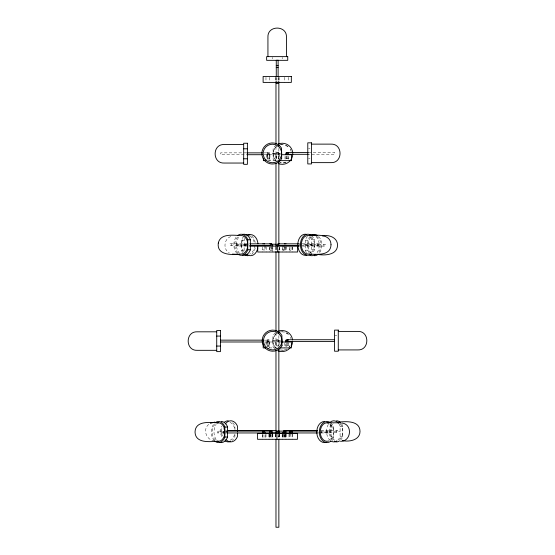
<?xml version="1.0" encoding="UTF-8"?>
<svg xmlns="http://www.w3.org/2000/svg" width="555" height="555" viewBox="0 0 555 555"><rect width="100%" height="100%" fill="white"/><g stroke="black" fill="none" stroke-linecap="round" stroke-linejoin="round"><path stroke-width="0.42" stroke-dasharray="2.77 2.08" d="M275.696 160.333C271.478 156.26 272.484 148.608 277.618 145.771M275.509 347.61C271.284 343.545 272.29 335.886 277.424 333.049M338.938 423.881A10.552 7.25 -90 0 1 340.09 426.067L340.09 436.618A10.552 7.25 -90 0 1 337.967 439.99M341.63 423.881A10.552 7.25 -90 0 1 342.782 426.067L342.782 436.618A10.552 7.25 -90 0 1 340.659 439.99M242.708 252.622A10.552 7.465 -90 0 1 241.522 250.437L241.522 239.885A10.552 7.465 -90 0 1 244.255 236.028M244.138 250.437L244.138 239.885A10.552 7.465 -90 0 1 244.887 238.379M306.513 252.622A10.552 7.465 -90 0 1 305.326 250.437L305.326 239.885A10.552 7.465 -90 0 1 307.512 236.52M309.128 252.622A10.552 7.465 -90 0 1 307.942 250.437L307.942 239.885A10.552 7.465 -90 0 1 310.675 236.028M310.536 237.297A10.552 7.465 -90 0 1 311.723 239.482L311.723 250.034A10.552 7.465 -90 0 1 309.544 253.399M311.612 235.618A10.552 7.465 -90 0 1 314.345 239.482L314.345 250.034A10.552 7.465 -90 0 1 312.16 253.399M329.864 424.575A10.552 7.666 -90 0 1 331.085 426.76L331.085 437.312A10.552 7.666 -90 0 1 329.864 439.498M330.822 422.903A10.552 7.666 -90 0 1 333.631 426.76L333.631 437.312A10.552 7.666 -90 0 1 332.41 439.498M289.086 346.972L290.071 345.696A9.255 9.255 0 0 1 289.141 347.021M208.673 424.402C202.298 429.57 206.578 440.85 214.764 440.601M230.776 236.527C223.922 238.927 222.784 249.41 229.257 252.907M279.658 350.011L284.451 350.011L286.678 349.081A9.255 9.255 0 0 1 285.214 349.768M280.65 144.744L284.639 144.848L288.787 147.242A9.255 9.255 0 0 0 285.409 145.091M308.518 148.393L310.002 148.393M308.351 152.458L334.769 152.458L334.769 154.304L308.351 154.304M246.469 152.861L220.612 152.861L220.612 154.713L246.469 154.713M264.083 152.861L267.489 152.861A1.852 1.852 0 0 1 269.341 154.713L269.341 158.973L267.149 158.973L267.149 152.861A1.852 1.852 0 0 1 269.002 154.713L269.002 158.973M272.422 153.478L279.998 153.478M272.991 153.784L282.245 153.784M267.309 154.304L269.161 154.304M276.716 154.304L278.568 154.304M264.083 154.713L280.469 154.713M308.518 158.369L310.002 158.369M286.04 158.57L288.232 158.57L288.232 156.01M268.079 160.638L276.196 160.638M311.806 239.767L314.428 239.767M241.439 240.169L244.054 240.169M305.243 240.169L307.858 240.169M247.301 243.832L229.985 243.832L229.985 245.685L246.441 245.685M298.632 243.832L301.684 243.832M302.1 243.832L319.139 243.832L319.139 245.685L302.1 245.685M247.239 244.235L237.041 244.235L237.041 246.087L246.704 246.087M298.826 244.235L325.244 244.235L325.244 246.087L298.659 246.087M243.888 244.755L247.155 244.755M305.264 244.755L311.806 244.755M244.054 245.164L247.329 245.164M305.243 245.164L311.785 245.164M298.632 245.685L301.684 245.685M311.806 249.75L314.428 249.75M278.277 249.944L279.581 249.944L279.581 247.384M241.439 250.152L244.054 250.152M305.243 250.152L307.858 250.152M272.803 250.347L270.188 250.347L270.188 246.94M334.575 335.671L336.802 335.671M264.374 340.146L267.302 340.146A1.852 1.852 0 0 1 269.147 341.991L269.147 346.251L266.955 346.251L266.955 340.146A1.852 1.852 0 0 1 268.807 341.991L268.807 346.251M276.425 340.146L278.277 340.146M272.748 340.659L281.163 340.659M272.796 341.068L282.051 341.068M267.115 341.589L268.967 341.589M276.522 341.589L278.374 341.589M264.742 341.991L281.135 341.991M276.522 345.848L278.374 345.848M285.853 345.848L288.045 345.848L288.045 342.442M269.168 347.916L276.362 347.916M340.173 426.351L342.858 426.351M331.168 427.045L333.715 427.045M320.929 430.416L337.676 430.416L337.676 432.269L317.488 432.269M226.822 431.11L217.366 431.11L217.366 432.962L227.189 432.962M320.776 431.11L328.532 431.11L328.532 432.962L320.776 432.962M333.812 431.346L340.173 431.346M221.23 432.04L226.801 432.04M324.446 432.04L331.168 432.04M317.328 432.962L320.291 432.962M340.173 436.334L342.858 436.334M277.902 436.528L279.248 436.528M331.168 437.028L333.715 437.028M282.051 331.814L284.451 332.126M288.6 334.526L285.194 332.438A9.255 9.255 0 0 1 288.003 333.978M290.376 337.183L290.993 338.675M336.406 430.416L336.406 432.269M329.947 430.416L329.947 432.269M327.186 431.11L327.186 432.962M323.933 244.235L323.933 246.087M321.699 431.11L321.699 432.962M318.591 244.235L318.591 246.087M317.828 243.832L317.828 245.685M317.287 244.235L317.287 246.087M312.486 243.832L312.486 245.685M311.182 243.832L311.182 245.685M292.769 246.933L292.769 252.012M292.589 434.218L292.589 439.296M292.339 246.94L292.339 250.347L289.717 250.347L289.717 246.94M292.103 433.975L292.103 436.528L289.488 436.528L289.488 433.975M291.028 246.94L291.028 250.347M290.834 433.975L290.758 436.528M289.197 246.933L289.197 252.012M288.988 434.218L288.988 439.296M288.732 156.406L288.732 160.638M288.482 77.318L288.482 82.397M288.545 342.837L288.545 347.916M287.892 156.01L287.872 158.973L286.019 158.973L286.04 156.01M287.698 342.442L287.677 346.251L285.832 346.251L285.853 341.589M286.38 156.01L286.38 158.57M286.193 342.442L286.193 345.848M286.123 246.933L286.123 252.012M286.13 434.218L286.13 439.296M285.991 245.685L285.991 249.944L283.376 249.944L283.376 245.685M285.894 433.975L285.894 436.528L283.272 436.528L283.272 433.975M285.756 434.218L285.756 439.296M285.45 246.94L285.45 250.347L282.828 250.347L282.828 246.087M285.436 434.669L285.436 437.222L282.821 437.222L282.821 434.669M285.034 156.406L285.034 160.638M284.777 77.318L284.777 82.397M284.84 342.837L284.84 347.916M284.68 245.685L284.68 249.944M284.618 433.975L284.548 436.528M284.167 434.669L284.167 437.222M284.139 246.94L284.139 250.347M284.091 434.669L284.091 437.222M282.544 246.933L282.544 252.012M282.523 434.218L282.523 439.296M282.183 57.366L282.183 58.851M282.155 434.218L282.155 439.296M279.664 434.218L279.664 439.296M279.47 246.933L279.47 252.012M279.332 154.713L279.332 157.252M279.214 246.94L279.214 250.347M279.248 433.975L279.297 439.296M279.082 77.318L279.082 82.397M279.137 341.991L279.137 347.069M278.86 77.339L278.86 80.808M278.86 148.428L278.86 158.827M278.86 335.671L278.86 346.07M278.922 434.218L278.922 439.296M278.839 434.669L278.839 437.222M278.117 77.547L278.117 80.905M276.598 246.94L276.598 250.347M276.265 77.547L276.265 80.905M275.974 77.339L275.974 80.808M275.974 146.693L275.974 160.561M275.974 247.252L275.974 250.714M275.974 333.069L275.974 348.672M276.064 434.218L276.064 439.296M275.897 246.933L275.897 252.012M275.627 154.713L275.627 160.638M275.689 434.218L275.689 439.296M275.44 341.991L275.44 347.916M275.377 77.318L275.377 82.397M275.322 434.218L275.322 438.45M272.803 246.087L272.824 252.012M272.831 434.218L272.831 439.296M272.401 247.384L272.401 249.944L269.779 249.944L269.779 247.384M272.463 434.218L272.463 439.296M272.2 57.366L272.2 58.851M272.186 433.975L272.186 436.528L269.563 436.528L269.563 433.975M272.019 434.669L272.019 437.222L269.404 437.222L269.404 434.669M271.499 246.087L271.499 250.347M271.09 247.384L271.09 249.944M270.909 433.975L270.909 436.528M270.84 433.975L270.84 436.528M270.743 434.669L270.673 437.222M269.924 154.713L269.924 160.638M269.737 341.991L269.737 347.916M269.675 77.318L269.675 82.397M269.244 246.933L269.244 252.012M269.231 434.218L269.231 439.296M268.863 434.218L268.863 439.296M267.489 152.861L267.489 158.973M267.302 340.146L267.302 346.251M266.227 154.713L266.227 159.791M266.171 246.933L266.171 252.012M266.032 341.991L266.032 347.069M265.97 77.318L265.97 82.397M265.998 434.218L265.998 439.296M265.505 245.685L265.505 249.944L262.89 249.944L262.89 247.384M265.311 434.669L265.311 437.222L262.688 437.222L262.688 434.669M264.201 245.685L264.201 249.944M263.965 434.669L264.034 437.222M262.598 246.933L262.598 252.012M262.397 434.218L262.397 439.296M244.998 244.235L244.998 246.087M243.694 244.235L243.694 246.087M238.352 244.235L238.352 246.087M237.942 243.832L237.942 245.685M236.631 243.832L236.631 245.685M234.973 429.681L234.89 426.067A10.552 7.666 -90 0 0 232.08 422.209M234.973 434.669L234.89 436.618A10.552 7.666 -90 0 1 232.08 440.483M231.296 243.832L231.296 245.685M226.704 430.416L226.704 432.269M223.825 431.11L223.825 432.962M218.635 431.11L218.635 432.962M284.451 350.011A9.255 9.255 0 0 1 280.442 350.184M277.424 349.081A9.255 9.255 0 0 1 276.744 333.486M279.658 332.126A9.255 9.255 0 0 1 283.661 331.952M274.593 348.526A10.552 10.552 0 0 1 272.914 346.341L272.914 335.789A10.552 10.552 0 0 1 276.196 332.292M283.05 163.01A9.255 9.255 0 0 0 286.873 161.803L284.639 162.726L279.852 162.726A9.255 9.255 0 0 0 281.44 163.01M277.618 161.803A9.255 9.255 0 0 1 276.938 146.201M279.852 144.848A9.255 9.255 0 0 1 284.639 144.848M274.316 160.749A10.552 10.552 0 0 1 273.109 159.063L273.109 148.511A10.552 10.552 0 0 1 276.383 145.015M237.998 252.775A9.255 6.542 -90 0 1 237.998 236.742M239.607 253.399A10.552 7.465 -90 0 1 238.608 237.297M236.992 253.399A10.552 7.465 -90 0 1 235.993 237.297M311.154 236.742A9.255 6.542 -90 0 1 311.154 252.775M249.681 236.222A9.255 6.542 -90 0 1 254.308 242.764M254.53 245.164A9.255 6.542 -90 0 1 249.681 254.107M243.354 251.706A9.255 6.542 -90 0 1 243.354 238.615M251.713 236.028A10.552 7.465 -90 0 1 255.189 242.431M255.189 247.891A10.552 7.465 -90 0 1 251.713 254.301M316.641 236.465A9.255 6.542 -90 0 1 320.929 244.353A9.255 6.542 -90 0 1 317.675 253.177M311.133 253.177A9.255 6.542 -90 0 1 307.886 244.353A9.255 6.542 -90 0 1 312.167 236.465M316.066 236.52A10.552 7.465 -90 0 1 317.065 252.622M318.681 236.52A10.552 7.465 -90 0 1 319.68 252.622M215.361 440.053A9.255 6.362 -90 0 1 215.361 424.02M216.103 439.498A10.552 7.25 -90 0 1 216.103 424.575M214.383 440.684A10.552 7.25 -90 0 1 213.418 424.575M340.146 423.763A9.255 6.362 -90 0 1 342.768 432.949A9.255 6.362 -90 0 1 338.148 440.281M334.852 440.281A9.255 6.362 -90 0 1 330.197 432.553A9.255 6.362 -90 0 1 333.319 423.326M330.183 440.483A10.552 7.25 -90 0 1 328.685 423.881M332.875 440.483A10.552 7.25 -90 0 1 331.377 423.881M330.35 424.02A9.255 6.722 -90 0 1 330.842 439.622M229.992 422.404A9.255 6.722 -90 0 1 234.744 428.946M234.571 434.51A9.255 6.722 -90 0 1 228.251 440.601M222.423 435.973A9.255 6.722 -90 0 1 222.423 426.719M223.387 434.072A10.552 7.666 -90 0 1 223.387 428.613M221.611 436.618A10.552 7.666 -90 0 1 221.611 426.067M269.161 152.458L267.309 152.458L267.309 158.57L269.161 158.57L269.161 152.458M278.568 152.458L276.716 152.458L276.716 158.57L278.568 158.57L278.568 152.458M278.471 152.861L276.619 152.861L276.619 158.973L278.471 158.973L278.471 152.861M268.967 339.736L267.115 339.736L267.115 345.848L268.967 345.848L268.967 339.736M278.374 339.736L276.522 339.736L276.425 346.251L278.277 346.251L278.374 339.736M291.188 151.39L290.258 149.156A9.255 9.255 0 0 1 291.188 151.39"/><path stroke-width="0.83" d="M214.917 422.903A10.552 7.25 -90 0 1 224.824 426.76L224.824 437.312A10.552 7.25 -90 0 1 214.917 441.176M221.23 421.488A10.552 7.25 -90 0 1 227.515 426.76L227.515 437.312A10.552 7.25 -90 0 1 219.357 442.231M237.54 235.618A10.552 7.465 -90 0 1 247.731 239.482L247.731 250.034A10.552 7.465 -90 0 1 237.54 253.899M242.59 234.363A10.552 7.465 -90 0 1 250.347 239.482L250.347 250.034A10.552 7.465 -90 0 1 242.59 255.147M210.394 423.305L214.764 422.091M340.472 441.294C351.246 441.766 352.945 424.45 342.213 423.097M276.452 60.252L278.298 60.252M276.265 65.622L278.117 65.622M276.265 67.474L278.117 67.474M311.48 144.127L331.106 144.127C342.997 143.676 342.997 163.087 331.106 162.636L311.48 162.636M243.68 144.529L224.06 144.529C212.17 144.078 212.17 163.496 224.06 163.045L243.68 163.045M243.68 148.795L247.384 148.795M308.351 152.458L287.892 152.458A1.852 1.852 0 0 0 286.04 154.304M247.037 152.861L262.376 152.861M287.872 152.923L286.019 152.861L286.019 154.713M287.892 154.304L308.351 154.304M247.037 154.713L262.376 154.713M281.329 154.713L291.583 154.713L291.583 160.638L279.616 160.638M243.68 158.779L247.384 158.779M265.082 160.638L263.375 160.638L263.375 158.099M322.566 235.91C328.99 234.439 337.6 237.596 337.537 245.164C337.405 255.085 324.904 255.702 317.668 254.419M247.814 239.767L250.43 239.767M249.84 243.832L271.09 243.832A1.852 1.311 -90 0 1 272.401 245.685M276.966 245.685A1.852 1.311 -90 0 1 278.277 243.832L298.632 243.832M270.979 244.235L276.175 244.235M249.84 245.685L271.09 245.685L271.09 243.832M298.632 245.685L278.277 245.685L278.277 243.832M249.667 246.087L298.659 246.087M247.814 249.75L250.43 249.75M239.004 254.419L232.413 254.107M338.279 331.404L357.906 331.404C369.79 330.953 369.79 350.372 357.906 349.921L338.279 349.921M216.721 331.814L197.094 331.814C185.21 331.363 185.21 350.774 197.094 350.323L216.721 350.323M216.721 336.073L220.425 336.073M334.575 339.736L287.698 339.736A1.852 1.852 0 0 0 285.853 341.589M220.425 340.146L263.035 340.146M287.06 340.146L285.832 340.146L285.832 341.991M287.698 341.589L334.575 341.589M220.425 341.991L263.035 341.991M281.989 341.991L291.396 341.991L291.396 347.916L280.282 347.916M216.721 346.056L220.425 346.056M265.748 347.916L263.181 347.916L263.181 343.684M339.015 422.091C346.41 421.335 359.834 420.565 360.015 431.346C360.035 440.212 349.199 442.092 342.373 440.601M218.545 422.785C210.858 422.591 195.388 420.059 195.034 432.04C195.388 444.014 210.858 441.489 218.545 441.294M326.985 422.785L340.472 422.785M224.9 427.045L227.592 427.045M227.564 430.416L276.258 430.416M317.536 430.416L284.618 430.416A1.852 1.346 -90 0 0 283.376 431.561M227.189 431.11L270.673 431.11A1.852 1.346 -90 0 1 272.019 432.962M276.224 432.962A1.852 1.27 -90 0 1 277.493 431.11L317.411 431.11M271.464 432.269L276.258 432.269M227.189 432.962L270.673 432.962L270.673 431.11M317.411 432.962L277.493 432.962L277.493 431.11M224.9 437.028L227.592 437.028M297.633 246.087L297.633 252.012L257.735 252.012L257.735 246.087M292.103 431.651L292.103 430.416A1.852 1.346 -90 0 0 290.862 431.561M292.103 432.269L292.103 433.975M290.758 432.269L290.758 433.975M289.488 432.269L289.488 433.975M288.232 154.304L288.232 152.458A1.852 1.852 0 0 0 286.38 154.304M288.045 341.589L288.045 339.736A1.852 1.852 0 0 0 286.193 341.589M287.872 154.006L287.872 154.713M286.449 56.631L286.449 37.005C286.893 25.114 267.482 25.114 267.933 37.005L267.933 56.631M285.894 431.651L285.894 430.416A1.852 1.346 -90 0 0 284.646 431.561M285.894 432.269L285.894 433.975M285.436 432.962L285.436 431.11A1.852 1.27 -90 0 0 284.666 431.499M284.091 432.962L284.091 431.11A1.852 1.27 -90 0 0 283.321 431.499M283.272 432.269L283.272 433.975M279.248 432.269L279.248 433.975M278.86 81.675L278.86 145.826M278.86 161.429L278.86 243.784M278.86 251.581L278.86 333.069M278.86 348.672L278.86 433.628M278.86 439.699L278.86 527.25L275.974 527.25L275.974 439.699M278.839 432.962L278.839 431.11A1.852 1.27 -90 0 0 278.062 431.499M278.117 60.328L278.117 76.708M278.117 81.745L278.117 83.43L276.265 83.43L276.265 81.745M277.687 246.087L277.687 252.012M276.938 433.372L276.938 439.296M276.265 60.328L276.265 76.708M275.974 81.675L275.974 144.092M275.974 163.163L275.974 246.385M275.974 251.581L275.974 331.335M275.974 350.406L275.974 433.628M272.186 433.975L272.186 432.269A1.852 1.27 -90 0 0 270.909 430.416M269.563 431.651L269.563 430.416A1.852 1.27 -90 0 1 270.743 431.561M269.404 432.962L269.404 431.11A1.852 1.346 -90 0 1 270.223 431.499M263.965 432.962L263.965 431.11A1.852 1.346 -90 0 1 264.784 431.499M262.688 432.962L262.688 431.11A1.852 1.346 -90 0 1 263.507 431.499M237.519 431.346L237.436 426.067A10.552 7.666 -90 0 0 225.372 423.881M237.519 433.011L237.436 436.618A10.552 7.666 -90 0 1 225.864 439.428M292.603 341.068A10.552 10.552 0 0 1 291.188 346.341M290.425 347.492A10.552 10.552 0 0 1 278.013 350.815M278.013 331.321A10.552 10.552 0 0 1 292.513 339.688M292.797 153.784A10.552 10.552 0 0 1 278.208 163.538M278.208 144.036A10.552 10.552 0 0 1 292.776 153.097M279.241 243.895A1.852 1.311 -90 0 1 279.581 243.832M271.499 244.235A1.852 1.311 -90 0 1 272.803 246.087M285.652 243.895A1.852 1.311 -90 0 1 285.991 243.832M264.201 243.832A1.852 1.311 -90 0 1 264.541 243.895M269.779 243.832A1.852 1.311 -90 0 1 270.118 243.895M262.89 243.832A1.852 1.311 -90 0 1 263.23 243.895M284.347 243.895A1.852 1.311 -90 0 1 284.68 243.832M306.561 255.147A10.552 7.465 -90 0 1 297.799 244.755A10.552 7.465 -90 0 1 306.561 234.363M311.612 253.899A10.552 7.465 -90 0 1 300.421 244.755A10.552 7.465 -90 0 1 311.612 235.618M247.447 235.597A10.552 7.465 -90 0 1 257.999 243.784M257.811 247.891A10.552 7.465 -90 0 1 246.871 254.301M247.981 255.716A10.552 7.465 -90 0 1 244.831 254.724M246.052 234.973A10.552 7.465 -90 0 1 249.916 234.973M309.856 234.973A10.552 7.465 -90 0 1 314.942 235.597M315.517 254.301A10.552 7.465 -90 0 1 309.856 255.355M312.472 234.973A10.552 7.465 -90 0 1 317.557 235.597M318.133 254.301A10.552 7.465 -90 0 1 314.407 255.716M265.297 432.72A1.852 1.346 -90 0 1 265.311 432.962M216.894 423.097A9.255 6.362 -90 0 1 224.9 432.04A9.255 6.362 -90 0 1 216.894 440.982M289.592 431.561A1.852 1.346 -90 0 1 290.834 430.416M330.183 422.209A10.552 7.25 -90 0 1 338.474 423.264M336.878 440.906A10.552 7.25 -90 0 1 330.745 440.906M336.503 420.794A10.552 7.25 -90 0 1 341.165 423.264M339.57 440.906A10.552 7.25 -90 0 1 334.623 441.537M282.821 432.962A1.852 1.27 -90 0 1 282.828 432.72M328.726 440.982A9.255 6.722 -90 0 1 320.263 432.04A9.255 6.722 -90 0 1 328.726 423.097M326.43 442.231A10.552 7.666 -90 0 1 316.843 433.413A10.552 7.666 -90 0 1 324.446 421.488M330.822 441.176A10.552 7.666 -90 0 1 319.319 432.04A10.552 7.666 -90 0 1 330.822 422.903M278.305 430.479A1.852 1.27 -90 0 1 279.151 431.561M230.235 441.537A10.552 7.666 -90 0 1 225.011 440.906M224.414 422.209A10.552 7.666 -90 0 1 228.251 420.794M218.295 243.062C216.512 255.855 233.1 254.967 241.265 254.017A9.255 6.542 -90 0 0 247.814 244.755A9.255 6.542 -90 0 0 241.265 235.5C233.815 235.493 220.488 232.85 218.295 243.062M331.016 244.755C330.641 256.542 315.705 254.225 307.879 254.017A9.255 6.542 -90 0 1 301.337 244.755A9.255 6.542 -90 0 1 307.879 235.5C315.705 235.292 330.641 232.968 331.016 244.755M281.676 158.473L281.558 158.758A10.552 10.552 0 0 1 265.637 161.56A10.552 10.552 0 0 1 265.637 145.396A10.552 10.552 0 0 1 281.558 148.206L281.676 158.473M282.002 345.654L281.885 345.938A10.552 10.552 0 0 1 265.963 348.748A10.552 10.552 0 0 1 265.963 332.577A10.552 10.552 0 0 1 281.885 335.387L282.002 345.654M287.74 56.631L266.636 56.631L266.636 60.328L287.74 60.328L287.74 56.631M291.333 76.472L263.119 76.472L263.119 82.397L291.333 82.397L291.333 76.472M311.48 142.829L307.782 142.829L307.782 163.933L311.48 163.933L311.48 142.829M247.384 143.232L243.68 143.232L243.68 164.335L247.384 164.335L247.384 143.232M338.279 330.107L334.575 330.107L334.575 351.211L338.279 351.211L338.279 330.107M220.425 330.516L216.721 330.516L216.721 351.62L220.425 351.62L220.425 330.516M297.431 433.372L257.555 433.372L257.555 439.296L297.431 439.296L297.431 433.372M268.12 348.679A9.255 9.255 0 0 0 282.002 340.659A9.255 9.255 0 0 0 268.12 332.646A9.255 9.255 0 0 0 268.12 348.679M265.88 160.027A9.255 9.255 0 0 0 281.364 155.879A9.255 9.255 0 0 0 270.028 144.536A9.255 9.255 0 0 0 265.88 160.027"/></g></svg>
